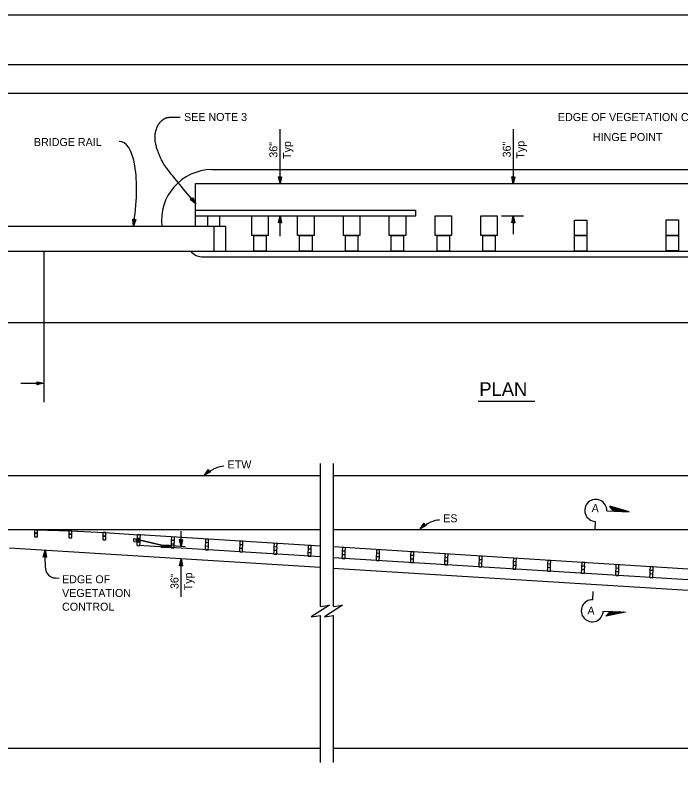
# Model space of a CAD drawing. Extents: x -893 to 867, y -474 to 712.
# Drawn here: x -515 to 67, y 43 to 712 of the extents above; entities that cross this region are included whole.
import ezdxf

# ---------------------------------------------------------------- set-up
doc = ezdxf.new("R2010")
doc.units = 0
for name, color, linetype in [('10 Sheet Format', 7, 'Continuous'), ('22 Misc Cnst Det', 7, 'Continuous'), ('56 Stage 3 Anno', 7, 'Continuous'), ('57 Undefined', 7, 'Continuous'), ('60 Nongeo Data', 7, 'Continuous')]:
    doc.layers.add(name, color=color, linetype=linetype)

msp = doc.modelspace()

# ---------------------------------------------------------------- linework, layer by layer
at = {"layer": '10 Sheet Format'}
msp.add_line((-813.45, 643.96), (811.55, 643.96), dxfattribs=at)
for points in [[(-893.45, -474.04), (866.55, -474.04), (866.55, 711.96), (-893.45, 711.96)], [(-863.43, 668.96), (836.57, 668.96), (836.57, -431.04), (-863.43, -431.04)], [(-863.43, 668.96), (836.57, 668.96), (836.57, -431.04), (-863.43, -431.04)]]:
    msp.add_lwpolyline(points, close=True, dxfattribs=at)
at = {"layer": '22 Misc Cnst Det'}
for p, q in [((21.71, 277.54), (4.85, 282.6)), ((8.19, 278.1), (4.85, 282.6)), ((20.31, 277.59), (5.2, 282.13)), ((18.91, 277.65), (5.54, 281.67)), ((17.5, 277.71), (5.89, 281.2)), ((2.19, 278.36), (21.71, 277.54)), ((16.1, 277.77), (6.23, 280.73)), ((14.7, 277.83), (6.58, 280.27)), ((13.3, 277.89), (6.93, 279.8)), ((11.9, 277.95), (7.27, 279.34)), ((10.5, 278.01), (7.62, 278.87)), ((9.1, 278.07), (7.96, 278.41)), ((-7.85, 269.13), (-8.16, 261.8)), ((-10.12, 200.6), (-9.81, 207.93)), ((-0.89, 190.56), (18.62, 189.74)), ((5.11, 190.31), (1.4, 186.11)), ((18.62, 189.74), (1.4, 186.11)), ((17.22, 189.8), (1.79, 186.54)), ((15.82, 189.85), (2.17, 186.98)), ((14.42, 189.91), (2.55, 187.41)), ((13.02, 189.97), (2.94, 187.85)), ((11.62, 190.03), (3.32, 188.28)), ((10.22, 190.09), (3.7, 188.72)), ((8.82, 190.15), (4.09, 189.15)), ((7.42, 190.21), (4.47, 189.59)), ((6.01, 190.27), (4.86, 190.02))]:
    msp.add_line(p, q, dxfattribs=at)
for centre, start, end in [((-7.45, 278.76), 357.59137, 267.59187), ((-10.53, 190.96), 87.5908, 357.5913)]:
    msp.add_arc(centre, 9.64, start, end, dxfattribs=at)
at = {"layer": '56 Stage 3 Anno'}
for p, q in [((-283.72, 564.75), (-283.72, 612.33)), ((-79.68, 612.33), (-79.68, 564.5)), ((-285.05, 570.75), (-285.05, 570.75)), ((-282.38, 570.75), (-282.38, 570.75)), ((-81.01, 570.5), (-81.01, 570.5)), ((-78.34, 570.5), (-78.34, 570.5)), ((-283.72, 564.75), (-283.72, 564.75)), ((-79.68, 564.5), (-79.68, 564.5)), ((-362.45, 550.81), (-362.45, 550.81)), ((-360.4, 552.53), (-360.4, 552.53)), ((-357.57, 547.07), (-357.57, 547.07)), ((-283.72, 518.57), (-283.72, 536.39)), ((-283.72, 536.39), (-283.72, 536.39)), ((-90.01, 536.39), (-70.57, 536.39)), ((-79.68, 536.39), (-79.68, 520.5)), ((-79.68, 536.39), (-79.68, 536.39)), ((-412.48, 533.69), (-412.48, 533.69)), ((-409.84, 533.26), (-409.84, 533.26)), ((-285.06, 530.39), (-285.06, 530.39)), ((-282.39, 530.39), (-282.39, 530.39)), ((-81.02, 530.39), (-81.02, 530.39)), ((-78.35, 530.39), (-78.35, 530.39)), ((-412.12, 527.55), (-412.12, 527.55)), ((-510.67, 389.94), (-490.5, 389.94)), ((-496.5, 391.28), (-496.5, 391.28)), ((-496.5, 388.61), (-496.5, 388.61)), ((-490.5, 389.94), (-490.5, 389.94)), ((-349.91, 309.6), (-346.27, 314.55)), ((-346.27, 314.55), (-346.27, 314.55)), ((-346.27, 314.55), (-346, 313.02)), ((-344.51, 312.54), (-349.91, 309.6)), ((-349.91, 309.6), (-349.91, 309.6)), ((-344.91, 312.67), (-348.87, 310.5)), ((-348.86, 310.51), (-346.21, 314.13)), ((-347.83, 311.42), (-346.12, 313.75)), ((-345.32, 312.79), (-347.83, 311.42)), ((-346.79, 312.33), (-346.06, 313.32)), ((-345.68, 312.93), (-346.79, 312.33)), ((-346, 313.02), (-344.51, 312.54)), ((-344.51, 312.54), (-344.51, 312.54)), ((-161.24, 262.5), (-157.61, 267.46)), ((-155.85, 265.45), (-161.24, 262.5)), ((-161.24, 262.5), (-161.24, 262.5)), ((-160.2, 263.42), (-157.55, 267.04)), ((-156.25, 265.58), (-160.2, 263.41)), ((-159.16, 264.32), (-157.45, 266.66)), ((-156.66, 265.69), (-159.16, 264.32)), ((-158.13, 265.24), (-157.39, 266.23)), ((-157.02, 265.84), (-158.13, 265.24)), ((-157.61, 267.46), (-157.61, 267.46)), ((-157.61, 267.46), (-157.33, 265.93)), ((-157.33, 265.93), (-155.85, 265.45)), ((-155.85, 265.45), (-155.85, 265.45)), ((-370.42, 247.3), (-370.42, 260.58)), ((-366.79, 246.93), (-378.43, 247.66)), ((-371.75, 253.18), (-371.75, 253.18)), ((-369.08, 253.18), (-369.08, 253.18)), ((-489.45, 243.93), (-489.45, 243.93)), ((-370.42, 247.18), (-370.42, 247.18)), ((-490.95, 237.96), (-490.95, 237.96)), ((-488.28, 237.9), (-488.28, 237.9)), ((-370.42, 203.27), (-370.42, 236.25)), ((-370.42, 236.25), (-370.42, 236.25)), ((-371.76, 230.25), (-371.76, 230.25)), ((-369.09, 230.25), (-369.09, 230.25))]:
    msp.add_line(p, q, dxfattribs=at)
for points in [[(-282.38, 570.75), (-283.72, 564.75), (-285.05, 570.75), (-284.7, 570.54), (-283.72, 566.14), (-282.74, 570.54), (-283.09, 570.32), (-283.72, 567.51), (-284.34, 570.32), (-283.99, 570.11), (-283.72, 568.89), (-283.45, 570.11), (-283.72, 569.95), (-285.05, 570.75), (-283.72, 569.95)], [(-78.34, 570.5), (-79.68, 564.5), (-81.01, 570.5), (-80.65, 570.28), (-79.68, 565.89), (-78.69, 570.29), (-79.05, 570.07), (-79.68, 567.26), (-80.3, 570.07), (-79.95, 569.86), (-79.68, 568.64), (-79.4, 569.86), (-79.68, 569.7), (-81.01, 570.5), (-79.68, 569.7)], [(-360.4, 552.53), (-357.57, 547.07), (-362.45, 550.81), (-362.04, 550.88), (-358.47, 548.14), (-360.54, 552.14), (-360.68, 551.75), (-359.35, 549.19), (-361.63, 550.94), (-361.22, 551.01), (-360.23, 550.25), (-360.81, 551.36), (-360.92, 551.05), (-362.45, 550.81), (-360.92, 551.05)], [(-285.06, 530.39), (-283.72, 536.39), (-282.39, 530.39), (-282.75, 530.6), (-283.72, 535), (-284.71, 530.6), (-284.35, 530.81), (-283.72, 533.63), (-283.1, 530.82), (-283.45, 531.03), (-283.72, 532.25), (-284, 531.03), (-283.72, 531.19), (-282.39, 530.39), (-283.72, 531.19)], [(-81.02, 530.39), (-79.68, 536.39), (-78.35, 530.39), (-78.7, 530.6), (-79.68, 535), (-80.66, 530.6), (-80.31, 530.81), (-79.68, 533.63), (-79.06, 530.82), (-79.41, 531.03), (-79.68, 532.25), (-79.95, 531.03), (-79.68, 531.19), (-78.35, 530.39), (-79.68, 531.19)], [(-409.84, 533.26), (-412.12, 527.55), (-412.48, 533.69), (-412.16, 533.42), (-411.9, 528.93), (-410.23, 533.11), (-410.61, 532.96), (-411.68, 530.28), (-411.85, 533.15), (-411.53, 532.89), (-411.46, 531.64), (-411, 532.8), (-411.29, 532.69), (-412.48, 533.69), (-411.29, 532.69)], [(-496.5, 391.28), (-490.5, 389.94), (-496.5, 388.61), (-496.29, 388.96), (-491.89, 389.94), (-496.29, 390.92), (-496.08, 390.57), (-493.27, 389.94), (-496.08, 389.32), (-495.86, 389.67), (-494.65, 389.94), (-495.87, 390.21), (-495.7, 389.94), (-496.5, 388.61), (-495.7, 389.94)], [(-369.08, 253.18), (-370.42, 247.18), (-371.75, 253.18), (-371.4, 252.97), (-370.42, 248.57), (-369.44, 252.97), (-369.79, 252.76), (-370.42, 249.95), (-371.04, 252.76), (-370.69, 252.54), (-370.42, 251.33), (-370.14, 252.55), (-370.42, 252.38), (-371.75, 253.18), (-370.42, 252.38)], [(-490.95, 237.96), (-489.45, 243.93), (-488.28, 237.89), (-488.63, 238.12), (-489.49, 242.54), (-490.59, 238.17), (-490.23, 238.37), (-489.53, 241.17), (-488.98, 238.34), (-489.32, 238.56), (-489.56, 239.78), (-489.87, 238.57), (-489.59, 238.73), (-488.28, 237.89), (-489.59, 238.73)], [(-371.76, 230.25), (-370.42, 236.25), (-369.09, 230.25), (-369.44, 230.46), (-370.42, 234.86), (-371.4, 230.46), (-371.05, 230.67), (-370.42, 233.49), (-369.8, 230.68), (-370.15, 230.89), (-370.42, 232.11), (-370.7, 230.89), (-370.42, 231.05), (-369.09, 230.25), (-370.42, 231.05)]]:
    msp.add_lwpolyline(points, close=True, dxfattribs=at)
for centre, major_axis, ratio, start_param, end_param in [((-435.39, 529.26), (-12.39, -72.24), 0.317014, 1.601468, 3.214291), ((-345.43, 296.4), (-17.71, -19.15), 0.481092, 3.5531, 4.434203), ((-156.77, 249.31), (-17.71, -19.15), 0.481092, 3.5531, 4.434203)]:
    msp.add_ellipse(centre, major_axis=major_axis, ratio=ratio, start_param=start_param, end_param=end_param, dxfattribs=at)
for points, degree in [([(-357.57, 547.07), (-380.95, 574.91), (-387.81, 585.4), (-392.24, 597.1), (-393.45, 604.36), (-392.64, 611.22), (-389.42, 618.08), (-384.98, 621.71), (-381.76, 622.92), (-371.28, 622.92)], 2), ([(-489.45, 243.93), (-489.75, 229.09), (-488.4, 223.52), (-484.52, 220.65), (-482.16, 219.52), (-477.19, 219.52)], 3)]:
    msp.add_open_spline(points, degree=degree, dxfattribs=at)
at = {"layer": '57 Undefined'}
msp.add_line((-110.41, 374.27), (-60.92, 374.27), dxfattribs=at)
at = {"layer": '60 Nongeo Data'}
for p, q in [((-343.88, 576.94), (411.3, 576.94)), ((-357.62, 527.32), (-357.62, 564.75)), ((-357.62, 564.75), (411.3, 564.75)), ((-357.62, 541.56), (-164.86, 541.56)), ((-357.62, 536.39), (-164.86, 536.39)), ((-347.21, 536.39), (-347.21, 527.32)), ((-336.83, 536.39), (-336.83, 527.32)), ((-164.86, 536.39), (-164.86, 541.56)), ((-627.83, 527.32), (-331.12, 527.32)), ((-341.66, 527.32), (-341.66, 505.67)), ((-331.12, 505.78), (-331.12, 527.32)), ((-627.83, 505.67), (408.58, 505.67)), ((-503.33, 505.67), (-331.12, 505.67)), ((-490.5, 505.67), (-490.5, 373.46)), ((-352.47, 500.5), (411.3, 500.5)), ((-627.83, 443.28), (411.3, 443.28)), ((-248.5, 194.74), (-248.5, 319.93)), ((-236.97, 194.74), (-236.97, 319.93)), ((-683.48, 309.43), (-248.5, 309.43)), ((-236.97, 309.43), (423.8, 309.43)), ((-530.82, 262.18), (-497.19, 261.87)), ((-530.11, 262.18), (-248.5, 262.18)), ((-498.38, 258.71), (-498.38, 261.86)), ((-495.99, 261.86), (-498.38, 261.86)), ((-497.19, 261.87), (-467.28, 261)), ((-495.99, 258.71), (-495.99, 261.86)), ((-468.46, 257.85), (-468.46, 261)), ((-466.07, 261), (-468.46, 261)), ((-467.28, 261), (-437.36, 259.46)), ((-466.07, 257.85), (-466.07, 261)), ((-236.97, 262.18), (423.8, 262.18)), ((-498.38, 255.56), (-498.38, 258.71)), ((-495.99, 258.71), (-498.38, 258.71)), ((-498.38, 258.71), (-495.99, 258.71)), ((-498.38, 255.56), (-495.99, 255.56)), ((-495.99, 255.56), (-495.99, 258.71)), ((-468.46, 254.7), (-468.46, 257.85)), ((-466.07, 257.85), (-468.46, 257.85)), ((-468.46, 257.85), (-466.07, 257.85)), ((-468.46, 254.7), (-466.07, 254.7)), ((-466.07, 254.7), (-466.07, 257.85)), ((-438.58, 256.27), (-438.58, 259.42)), ((-436.19, 259.42), (-438.58, 259.42)), ((-438.58, 253.12), (-438.58, 256.27)), ((-436.19, 256.27), (-438.58, 256.27)), ((-438.58, 256.27), (-436.19, 256.27)), ((-437.36, 259.46), (-407.39, 257.38)), ((-436.19, 256.27), (-436.19, 259.42)), ((-436.19, 253.12), (-436.19, 256.27)), ((-408.68, 251.1), (-408.55, 254.25)), ((-408.56, 254.25), (-408.42, 257.4)), ((-406.17, 254.15), (-408.55, 254.25)), ((-406.04, 257.3), (-408.42, 257.4)), ((-248.5, 247.47), (-407.19, 257.37)), ((-406.17, 254.15), (-406.04, 257.3)), ((-378.67, 252.42), (-378.53, 255.57)), ((-376.15, 255.47), (-378.53, 255.57)), ((-376.28, 252.32), (-376.15, 255.47)), ((-438.58, 253.12), (-436.19, 253.12)), ((-411.8, 251.5), (-411.69, 254.12)), ((-411.8, 251.5), (-408.68, 251.37)), ((-411.69, 254.12), (-408.57, 253.99)), ((-410.12, 252.57), (-410.11, 252.91)), ((-408.91, 252.52), (-410.12, 252.57)), ((-408.9, 252.86), (-410.11, 252.91)), ((-409.62, 252.33), (-409.58, 253.11)), ((-408.92, 252.3), (-409.62, 252.33)), ((-408.89, 253.08), (-409.58, 253.11)), ((-408.94, 251.82), (-408.87, 253.55)), ((-408.66, 251.82), (-408.94, 251.82)), ((-408.89, 253.02), (-408.92, 252.36)), ((-408.59, 253.55), (-408.87, 253.55)), ((-408.81, 247.96), (-408.68, 251.1)), ((-408.81, 247.96), (-406.43, 247.85)), ((-406.3, 251), (-408.68, 251.1)), ((-406.25, 252.15), (-408.64, 252.24)), ((-406.24, 252.41), (-408.63, 252.51)), ((-406.23, 252.75), (-408.62, 252.85)), ((-406.22, 253.01), (-408.61, 253.11)), ((-248.5, 238.01), (-407.78, 247.94)), ((-406.43, 247.85), (-406.3, 251)), ((-406.3, 251), (-406.17, 254.15)), ((-387.59, 248.05), (-406.24, 252.4)), ((-387.57, 248.4), (-406.23, 252.75)), ((-387.68, 246.67), (-387.55, 248.74)), ((-387.55, 248.74), (-387.62, 247.71)), ((-387.6, 247.88), (-380.69, 247.45)), ((-387.59, 248.05), (-380.68, 247.62)), ((-387.57, 248.4), (-380.65, 247.97)), ((-387.56, 248.57), (-380.65, 248.14)), ((-387.55, 248.74), (-380.63, 248.32)), ((-380.76, 246.24), (-380.63, 248.32)), ((-380.69, 247.47), (-380.65, 248.12)), ((-380.68, 247.62), (-379.47, 247.55)), ((-380.65, 247.97), (-379.45, 247.9)), ((-380.64, 248.18), (-379.95, 248.15)), ((-379.95, 248.15), (-380, 247.37)), ((-379.45, 247.9), (-379.47, 247.55)), ((-378.92, 246.13), (-378.79, 249.27)), ((-378.79, 249.27), (-378.66, 252.42)), ((-376.41, 249.17), (-378.79, 249.27)), ((-376.28, 252.32), (-378.66, 252.42)), ((-376.54, 246.03), (-376.41, 249.17)), ((-376.41, 249.17), (-376.28, 252.32)), ((-348.88, 247.41), (-348.74, 250.56)), ((-348.75, 250.56), (-348.62, 253.7)), ((-346.36, 250.46), (-348.74, 250.56)), ((-346.24, 253.6), (-348.62, 253.7)), ((-346.49, 247.31), (-346.36, 250.46)), ((-346.37, 250.46), (-346.24, 253.6)), ((-318.92, 245.54), (-318.79, 248.69)), ((-318.79, 248.69), (-318.66, 251.84)), ((-316.4, 248.59), (-318.79, 248.69)), ((-316.28, 251.74), (-318.66, 251.84)), ((-316.54, 245.44), (-316.4, 248.59)), ((-316.41, 248.59), (-316.28, 251.74)), ((-288.82, 246.82), (-288.69, 249.97)), ((-286.31, 249.87), (-288.69, 249.97)), ((-286.44, 246.72), (-286.31, 249.87)), ((-258.93, 244.92), (-258.79, 248.06)), ((-256.41, 247.96), (-258.79, 248.06)), ((-256.54, 244.82), (-256.41, 247.96)), ((-248.69, 228.66), (-520.49, 245.61)), ((-387.68, 246.67), (-380.76, 246.24)), ((-380.69, 247.41), (-380, 247.37)), ((-378.92, 246.13), (-376.54, 246.03)), ((-349.01, 244.26), (-348.88, 247.41)), ((-349.01, 244.26), (-346.63, 244.16)), ((-346.49, 247.31), (-348.88, 247.41)), ((-346.63, 244.16), (-346.49, 247.31)), ((-319.05, 242.4), (-318.92, 245.54)), ((-319.05, 242.4), (-316.67, 242.3)), ((-316.54, 245.44), (-318.92, 245.54)), ((-316.67, 242.3), (-316.54, 245.44)), ((-289.08, 240.53), (-288.95, 243.67)), ((-288.95, 243.67), (-288.82, 246.82)), ((-286.57, 243.57), (-288.95, 243.67)), ((-286.43, 246.72), (-288.82, 246.82)), ((-286.7, 240.43), (-286.57, 243.57)), ((-286.57, 243.57), (-286.43, 246.72)), ((-259.19, 238.62), (-259.05, 241.77)), ((-259.05, 241.77), (-258.92, 244.92)), ((-256.67, 241.67), (-259.05, 241.77)), ((-256.54, 244.82), (-258.92, 244.92)), ((-256.8, 238.52), (-256.67, 241.67)), ((-256.67, 241.67), (-256.54, 244.82)), ((129.68, 223.88), (-236.97, 246.75)), ((-229.16, 239.93), (-229.02, 243.08)), ((-229.03, 243.08), (-228.9, 246.23)), ((-226.64, 242.98), (-229.02, 243.08)), ((-226.51, 246.13), (-228.9, 246.23)), ((-226.77, 239.83), (-226.64, 242.98)), ((-226.65, 242.98), (-226.51, 246.13)), ((-199.23, 238.09), (-199.1, 241.24)), ((-199.11, 241.24), (-198.98, 244.39)), ((-196.72, 241.14), (-199.1, 241.24)), ((-196.59, 244.29), (-198.98, 244.39)), ((-196.85, 237.99), (-196.72, 241.14)), ((-196.73, 241.14), (-196.59, 244.29)), ((-169.19, 239.34), (-169.05, 242.49)), ((-166.67, 242.39), (-169.05, 242.49)), ((-166.8, 239.24), (-166.67, 242.39)), ((-289.08, 240.53), (-286.7, 240.43)), ((-259.19, 238.62), (-256.8, 238.52)), ((129.11, 214.45), (-236.97, 237.29)), ((-229.29, 236.79), (-229.16, 239.93)), ((-229.29, 236.79), (-226.9, 236.69)), ((-226.77, 239.83), (-229.16, 239.93)), ((-226.9, 236.69), (-226.77, 239.83)), ((-199.37, 234.95), (-199.23, 238.09)), ((-199.37, 234.95), (-196.98, 234.84)), ((-196.85, 237.99), (-199.23, 238.09)), ((-196.98, 234.84), (-196.85, 237.99)), ((-169.45, 233.05), (-169.31, 236.19)), ((-169.31, 236.19), (-169.18, 239.34)), ((-166.93, 236.09), (-169.31, 236.19)), ((-166.8, 239.24), (-169.18, 239.34)), ((-167.06, 232.95), (-166.93, 236.09)), ((-166.93, 236.09), (-166.8, 239.24)), ((-139.55, 231.2), (-139.42, 234.35)), ((-139.42, 234.35), (-139.28, 237.5)), ((-137.03, 234.25), (-139.42, 234.35)), ((-139.29, 237.5), (-139.16, 240.64)), ((-136.9, 237.39), (-139.28, 237.5)), ((-136.77, 240.54), (-139.16, 240.64)), ((-137.16, 231.1), (-137.03, 234.25)), ((-137.03, 234.25), (-136.9, 237.39)), ((-136.91, 237.4), (-136.77, 240.54)), ((-109.47, 232.46), (-109.34, 235.61)), ((-109.34, 235.61), (-109.21, 238.76)), ((-106.96, 235.51), (-109.34, 235.61)), ((-106.83, 238.65), (-109.21, 238.76)), ((-107.09, 232.36), (-106.96, 235.51)), ((-106.96, 235.51), (-106.83, 238.65)), ((-79.42, 233.75), (-79.29, 236.9)), ((-76.91, 236.79), (-79.29, 236.9)), ((-77.04, 233.65), (-76.91, 236.79)), ((-49.33, 231.88), (-49.2, 235.03)), ((-46.82, 234.93), (-49.2, 235.03)), ((-46.95, 231.79), (-46.82, 234.93)), ((325.55, 192.84), (-237.17, 227.94)), ((-169.45, 233.05), (-167.06, 232.95)), ((-139.55, 231.2), (-137.16, 231.1)), ((-109.6, 229.31), (-109.47, 232.46)), ((-109.6, 229.31), (-107.22, 229.21)), ((-107.09, 232.36), (-109.47, 232.46)), ((-107.22, 229.21), (-107.09, 232.36)), ((-79.68, 227.45), (-79.55, 230.6)), ((-79.68, 227.45), (-77.3, 227.35)), ((-79.55, 230.6), (-79.42, 233.75)), ((-77.17, 230.5), (-79.55, 230.6)), ((-77.03, 233.65), (-79.42, 233.75)), ((-77.3, 227.35), (-77.17, 230.5)), ((-77.17, 230.5), (-77.03, 233.65)), ((-49.59, 225.59), (-49.46, 228.74)), ((-49.46, 228.74), (-49.32, 231.88)), ((-47.07, 228.64), (-49.46, 228.74)), ((-46.94, 231.78), (-49.32, 231.88)), ((-47.21, 225.49), (-47.07, 228.64)), ((-47.07, 228.64), (-46.94, 231.78)), ((-19.68, 226.91), (-19.54, 230.05)), ((-19.55, 230.05), (-19.42, 233.2)), ((-17.16, 229.95), (-19.54, 230.05)), ((-17.03, 233.1), (-19.42, 233.2)), ((-17.29, 226.81), (-17.16, 229.95)), ((-17.17, 229.96), (-17.03, 233.1)), ((10.21, 225.01), (10.35, 228.16)), ((10.34, 228.16), (10.47, 231.3)), ((12.73, 228.06), (10.35, 228.16)), ((12.86, 231.2), (10.47, 231.3)), ((12.6, 224.91), (12.73, 228.06)), ((12.72, 228.06), (12.86, 231.2)), ((40.26, 226.3), (40.39, 229.44)), ((42.78, 229.34), (40.39, 229.44)), ((42.64, 226.2), (42.78, 229.34)), ((-49.59, 225.59), (-47.21, 225.49)), ((-19.81, 223.76), (-19.68, 226.91)), ((-19.81, 223.76), (-17.42, 223.66)), ((-17.29, 226.81), (-19.68, 226.91)), ((-17.42, 223.66), (-17.29, 226.81)), ((10.08, 221.86), (10.21, 225.01)), ((10.08, 221.86), (12.46, 221.76)), ((12.6, 224.91), (10.21, 225.01)), ((12.46, 221.76), (12.6, 224.91)), ((40, 220), (40.14, 223.15)), ((40.14, 223.15), (40.27, 226.3)), ((42.52, 223.05), (40.14, 223.15)), ((42.65, 226.19), (40.27, 226.3)), ((42.39, 219.9), (42.52, 223.05)), ((42.52, 223.05), (42.65, 226.19)), ((40, 220), (42.39, 219.9)), ((-248.5, 58.3), (-248.5, 186.74)), ((-236.97, 58.3), (-236.97, 186.74)), ((-672.37, 70.59), (-248.5, 70.59)), ((-236.97, 70.59), (423.8, 70.59))]:
    msp.add_line(p, q, dxfattribs=at)
for points in [[(-308.52, 536.39), (-294.13, 536.39), (-294.13, 519.2), (-308.52, 519.2)], [(-268.42, 536.39), (-254.03, 536.39), (-254.03, 519.2), (-268.42, 519.2)], [(-228.32, 536.39), (-213.92, 536.39), (-213.92, 519.2), (-228.32, 519.2)], [(-188.22, 536.39), (-173.82, 536.39), (-173.82, 519.2), (-188.22, 519.2)], [(-148.12, 536.39), (-133.72, 536.39), (-133.72, 519.2), (-148.12, 519.2)], [(-108.02, 536.39), (-93.62, 536.39), (-93.62, 519.2), (-108.02, 519.2)], [(-26.01, 532.74), (-15.17, 532.74), (-15.17, 519.2), (-26.01, 519.2)], [(54.2, 532.85), (65.03, 532.85), (65.03, 519.34), (54.2, 519.34)], [(-306.75, 519.2), (-295.9, 519.2), (-295.9, 505.67), (-306.75, 505.67)], [(-266.65, 519.2), (-255.8, 519.2), (-255.8, 505.67), (-266.65, 505.67)], [(-226.54, 519.2), (-215.7, 519.2), (-215.7, 505.67), (-226.54, 505.67)], [(-186.44, 519.2), (-175.6, 519.2), (-175.6, 505.67), (-186.44, 505.67)], [(-146.34, 519.2), (-135.5, 519.2), (-135.5, 505.67), (-146.34, 505.67)], [(-106.24, 519.2), (-95.4, 519.2), (-95.4, 505.67), (-106.24, 505.67)], [(-26.01, 519.2), (-15.17, 519.2), (-15.17, 505.67), (-26.01, 505.67)], [(54.2, 519.34), (65.03, 519.34), (65.03, 505.82), (54.2, 505.82)], [(-386.75, 247.12), (-387.11, 247.38), (-387.25, 247.17), (-386.88, 246.92)], [(-386.88, 246.92), (-387.25, 247.17), (-387.25, 247.16), (-386.91, 246.92)], [(-386.91, 246.92), (-387.25, 247.16), (-387.14, 246.93), (-387.14, 246.93)], [(-386.74, 247.13), (-387.08, 247.38), (-387.11, 247.38), (-386.75, 247.12)], [(-386.85, 247.36), (-386.85, 247.36), (-387.08, 247.38), (-386.74, 247.13)], [(-385.01, 246.8), (-385.37, 247.06), (-385.38, 247.05), (-385.04, 246.8)], [(-385.04, 246.8), (-385.38, 247.05), (-385.27, 246.82), (-385.27, 246.82)], [(-384.87, 247.01), (-385.24, 247.26), (-385.37, 247.06), (-385.01, 246.8)], [(-384.87, 247.01), (-385.21, 247.26), (-385.24, 247.26), (-384.87, 247.01)], [(-384.98, 247.25), (-384.98, 247.25), (-385.21, 247.26), (-384.87, 247.01)], [(-383.14, 246.68), (-383.5, 246.94), (-383.51, 246.94), (-383.16, 246.69)], [(-383.16, 246.69), (-383.51, 246.94), (-383.39, 246.7), (-383.39, 246.7)], [(-383, 246.89), (-383.37, 247.14), (-383.5, 246.94), (-383.14, 246.68)], [(-383, 246.9), (-383.34, 247.14), (-383.37, 247.14), (-383, 246.89)], [(-383.11, 247.13), (-383.11, 247.13), (-383.34, 247.14), (-383, 246.9)], [(-381.27, 246.57), (-381.63, 246.83), (-381.64, 246.82), (-381.29, 246.57)], [(-381.29, 246.57), (-381.64, 246.82), (-381.52, 246.59), (-381.52, 246.59)], [(-381.13, 246.77), (-381.49, 247.03), (-381.63, 246.83), (-381.27, 246.57)], [(-381.12, 246.79), (-381.47, 247.03), (-381.49, 247.03), (-381.13, 246.77)], [(-381.24, 247.02), (-381.24, 247.02), (-381.47, 247.03), (-381.12, 246.79)]]:
    msp.add_lwpolyline(points, close=True, dxfattribs=at)
for points in [[(-248.5, 194.74), (-240.5, 195.74), (-256.5, 185.74), (-248.5, 186.74)], [(-236.97, 194.74), (-228.97, 195.74), (-244.97, 185.74), (-236.97, 186.74)]]:
    msp.add_lwpolyline(points, dxfattribs=at)
for centre, radius, start, end in [((-343.09, 532.5), 44.45, 91.01689, 186.34248), ((-351.18, 514.82), 14.27, 219.8822, 264.8371)]:
    msp.add_arc(centre, radius, start, end, dxfattribs=at)

# ---------------------------------------------------------------- texts
at = {"layer": '57 Undefined'}
for s, height, p in [('SEE NOTE 3', 7, (-367.79, 619.49)), ('EDGE OF VEGETATION CONTROL', 7, (-40.59, 619.39)), ('HINGE POINT', 7, (-9.94, 601.92)), ('BRIDGE RAIL', 7, (-499.18, 597.55)), ('PLAN', 12, (-109.37, 378.88)), ('ETW', 7, (-329.66, 315.45)), ('ES', 7, (-140.99, 268.36)), ('EDGE OF', 7, (-474.54, 215)), ('VEGETATION', 7, (-474.54, 203)), ('CONTROL', 7, (-474.54, 191))]:
    msp.add_text(s, height=height, dxfattribs=at).set_placement(p)
for s, rotation, p in [('36"', 90, (-286.11, 587.35)), ('Typ', 90, (-274.11, 586.26)), ('36"', 90, (-81.86, 587.63)), ('Typ', 90, (-69.86, 586.54)), ('A', 357.59104, (-11.1, 277.4)), ('36"', 90, (-372.64, 209.94)), ('Typ', 90, (-360.64, 208.85)), ('A', 357.59104, (-14.83, 187.73))]:
    msp.add_text(s, height=7, rotation=rotation, dxfattribs=at).set_placement(p)

doc.saveas('drawing.dxf')
